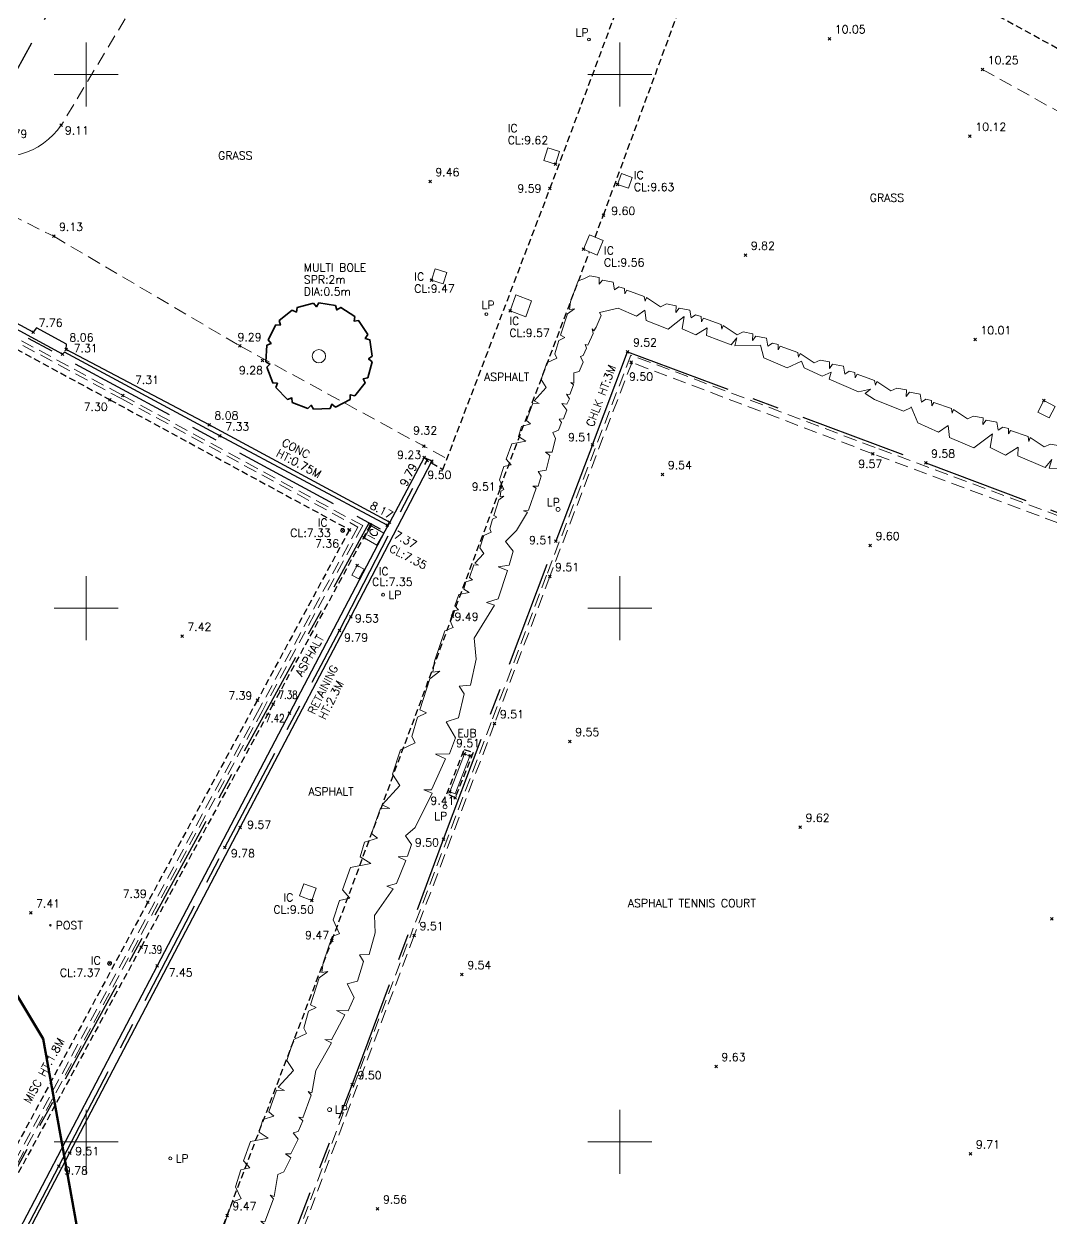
# Model space of a CAD drawing. Extents: x 521064 to 521635, y 174590 to 175241.
# Drawn here: x 521377.67 to 521416.16, y 174997.15 to 175041.9 of the extents above; entities that cross this region are included whole.
import ezdxf

# ---------------------------------------------------------------- set-up
doc = ezdxf.new("R2010")
doc.units = 0
doc.header["$PDMODE"] = 3
doc.header["$PDSIZE"] = 0.05
for name, pattern in [('Centre', [7, 4, -1, 1, -1]), ('DASHED', [0.75, 0.5, -0.25]), ('HIDDEN', [0.375, 0.25, -0.125])]:
    doc.linetypes.add(name, pattern=pattern)
doc.layers.get('0').update_dxf_attribs({"linetype": 'CONTINUOUS', "lineweight": 18})
for name, color, linetype, lineweight in [('I031G_SURVEY-GRID', 7, 'CONTINUOUS', 18), ('I901G_TITLE-SHEET', 7, 'CONTINUOUS', 18), ('I910T_TXT-GEN-S', 7, 'CONTINUOUS', 13), ('I923G_SURVEY-POINT', 7, 'CONTINUOUS', 18), ('I923T_SURVEY-LEVEL', 7, 'CONTINUOUS', 13), ('I941G_TREE', 72, 'CONTINUOUS', 18), ('I941G_TREE-VEG', 6, 'CONTINUOUS', 35), ('I941T_TREE-TXT', 82, 'CONTINUOUS', 13), ('I960G_COVER', 1, 'CONTINUOUS', 18), ('I960T_COVER-TXT', 1, 'CONTINUOUS', 13), ('I963G_SW', 200, 'DASHED', 18), ('I976G_ST-FURN', 220, 'CONTINUOUS', 18), ('I976T_ST-FURN-TXT', 220, 'CONTINUOUS', 13), ('I991G_SLOPE', 21, 'DASHED', 18), ('I995G_VEGETATION', 102, 'CONTINUOUS', 18)]:
    doc.layers.add(name, color=color, linetype=linetype, lineweight=lineweight)
for name, color, linetype in [('I940G_SURFACE', 200, 'HIDDEN'), ('I971G_FENCE', 5, 'Centre'), ('I972G_WALL', 10, 'CONTINUOUS')]:
    doc.layers.add(name, color=color, linetype=linetype)
doc.styles.add('MONOTXT', font='simplex.shx')
doc.styles.get("Standard").update_dxf_attribs({"font": 'simplex.shx'})

# ---------------------------------------------------------------- blocks, each defined once
blk = doc.blocks.new('HEL Vegitation')
at = {"color": 0, "linetype": 'ByBlock'}
blk.add_polyline3d([(0, 0, 0), (0.0922, -0.0113, 0), (0.0935, 0.0101, 0), (0.0995, -0.0077, 0), (0.1821, -0.0154, 0), (0.1845, 0.0113, 0), (0.197, -0.0202, 0), (0.2387, -0.0214, 0), (0.2678, 0.0125, 0), (0.2868, -0.0125, 0), (0.3463, -0.0065, 0), (0.3601, 0.0113, 0), (0.3714, -0.0138, 0), (0.4361, -0.0065, 0), (0.4826, 0.015, 0), (0.5749, -0.0053, 0), (0.5749, 0.015, 0), (0.5927, -0.0089, 0), (0.6647, -0.0077, 0), (0.6659, 0.0166, 0), (0.6788, -0.0077, 0), (0.714, -0.0053, 0), (0.7306, 0.0202, 0), (0.7646, 0.0036, 0)], dxfattribs=at)
blk = doc.blocks.new('HER Vegitation')
at = {"color": 0, "linetype": 'ByBlock'}
blk.add_polyline3d([(-0.00004, -0.00003, 0), (0.00496, 0.00717, 0), (0.01646, 0.00967, 0), (0.02056, 0.00527, 0), (0.02246, 0.01117, 0), (0.03586, 0.01367, 0), (0.04366, 0.00467, 0), (0.04396, 0.01187, 0), (0.05246, 0.01397, 0), (0.05806, 0.00867, 0), (0.05866, 0.01307, 0), (0.07366, 0.01587, 0), (0.07616, 0.01117, 0), (0.07586, 0.01587, 0), (0.09056, 0.01277, 0), (0.09396, 0.01967, 0), (0.10836, 0.02277, 0), (0.11586, 0.01747, 0), (0.11806, 0.02087, 0), (0.12926, 0.02367, 0), (0.13396, 0.02057, 0), (0.13366, 0.02467, 0), (0.15176, 0.02867, 0), (0.15836, 0.02587, 0), (0.15586, 0.02897, 0), (0.16176, 0.03147, 0), (0.17966, 0.03497, 0), (0.18366, 0.03187, 0)], dxfattribs=at)

msp = doc.modelspace()

# ---------------------------------------------------------------- linework, layer by layer
at = {"layer": 'I031G_SURVEY-GRID'}
for p, q in [((521380, 175041.2), (521380, 175038.8)), ((521400, 175041.2), (521400, 175038.8)), ((521378.8, 175040), (521381.2, 175040)), ((521398.8, 175040), (521401.2, 175040)), ((521380, 175021.2), (521380, 175018.8)), ((521400, 175021.2), (521400, 175018.8)), ((521378.8, 175020), (521381.2, 175020)), ((521398.8, 175020), (521401.2, 175020)), ((521380, 175001.2), (521380, 174998.8)), ((521400, 175001.2), (521400, 174998.8)), ((521378.8, 175000), (521381.2, 175000)), ((521398.8, 175000), (521401.2, 175000))]:
    msp.add_line(p, q, dxfattribs=at)
at = {"layer": 'I923G_SURVEY-POINT'}
for p in [(521407.851, 175041.344, 10.049), (521413.583, 175040.189, 10.252), (521379.07, 175038.104, 9.11), (521413.117, 175037.69, 10.123), (521397.589, 175036.635, 9.615), (521392.888, 175035.992, 9.456), (521397.381, 175035.728, 9.587), (521399.914, 175035.885, 9.632), (521399.382, 175034.729, 9.602), (521378.785, 175033.94, 9.128), (521398.638, 175033.45, 9.559), (521404.707, 175033.234, 9.815), (521392.947, 175032.293, 9.469), (521395.884, 175031.141, 9.567), (521378.02, 175030.348, 7.764), (521385.756, 175029.833, 9.294), (521413.308, 175030.065, 10.009), (521379.119, 175029.516, 7.308), (521379.254, 175029.695, 8.059), (521400.291, 175029.612, 9.516), (521386.614, 175029.286, 9.277), (521400.428, 175029.215, 9.495), (521380.889, 175027.815, 7.301), (521381.374, 175027.972, 7.306), (521415.882, 175027.782, 9.966), (521384.606, 175026.872, 8.08), (521385.015, 175026.457, 7.331), (521392.655, 175026.074, 9.316), (521398.969, 175026.119, 9.506), (521409.474, 175025.79, 9.569), (521392.669, 175025.647, 9.233), (521392.774, 175025.539, 9.791), (521392.956, 175025.516, 9.498), (521411.46, 175025.444, 9.585), (521401.597, 175025.012, 9.539), (521395.538, 175024.533, 9.514), (521390.651, 175023.127, 7.362), (521391.274, 175023.119, 7.367), (521391.37, 175023.23, 8.171), (521389.609, 175022.915, 7.334), (521389.868, 175022.942, 7.357), (521390.415, 175022.635, 7.35), (521397.598, 175022.519, 9.507), (521409.378, 175022.356, 9.603), (521390.151, 175021.607, 7.355), (521397.372, 175021.191, 9.505), (521389.913, 175019.681, 9.534), (521393.722, 175019.698, 9.492), (521389.493, 175019.161, 9.788), (521383.594, 175018.954, 7.418), (521386.419, 175016.557, 7.388), (521387.008, 175016.406, 7.38), (521387.622, 175016.072, 7.417), (521395.304, 175015.676, 9.514), (521398.126, 175015.008, 9.547), (521394.18, 175014.54, 9.52), (521394.386, 175014.472, 9.517), (521393.627, 175013.118, 9.512), (521393.829, 175012.895, 9.414), (521385.773, 175011.784, 9.566), (521406.759, 175011.796, 9.616), (521385.203, 175011.034, 9.777), (521393.396, 175011.351, 9.5), (521382.313, 175008.988, 7.393), (521388.456, 175009.048, 9.5), (521377.923, 175008.582, 7.408), (521416.18, 175008.356, 9.73), (521389.212, 175007.548, 9.474), (521392.296, 175007.739, 9.514), (521382.061, 175007.296, 7.391), (521380.878, 175006.696, 7.372), (521382.667, 175006.597, 7.453), (521394.083, 175006.275, 9.539), (521403.606, 175002.83, 9.634), (521389.972, 175002.146, 9.503), (521379.384, 174999.577, 9.513), (521413.139, 174999.556, 9.709), (521378.982, 174999.091, 9.775), (521385.284, 174997.245, 9.465), (521390.923, 174997.492, 9.557)]:
    msp.add_point(p, dxfattribs=at)
at = {"layer": 'I940G_SURFACE'}
for points in [[(521421.979, 175037.922, 10.911), (521413.401, 175042.611, 10.505), (521407.527, 175045.84, 10.219), (521401.279, 175049.164, 10.097), (521393.682, 175053.32, 9.714), (521387.757, 175056.564, 9.275)], [(521392.945, 175025.455, 9.502), (521393.368, 175025.196, 9.495), (521397.381, 175035.728, 9.587), (521400.324, 175043.589, 9.932), (521402.228, 175048.656, 10.108)], [(521399.07, 175033.904, 9.595), (521399.382, 175034.729, 9.602), (521402.378, 175042.855, 9.974), (521404.144, 175047.598, 10.15)], [(521395.52, 175024.539, 9.514), (521398.862, 175033.356, 9.59)], [(521381.076, 174985.994, 9.445), (521385.284, 174997.245, 9.465), (521389.212, 175007.548, 9.474), (521393.722, 175019.698, 9.492), (521395.538, 175024.533, 9.514)], [(521390.651, 175023.127, 7.362), (521387.008, 175016.406, 7.38), (521382.061, 175007.296, 7.391), (521376.481, 174997.045, 7.382), (521372.648, 174989.918, 7.383), (521364.459, 174994.384, 7.336), (521355.532, 174999.236, 7.291)]]:
    msp.add_polyline3d(points, dxfattribs=at)
for points in [[(521356.337, 174999.428, 7.284), (521361.032, 175008.133, 7.28), (521364.693, 175014.932, 7.284), (521369.737, 175024.224, 7.291), (521373.76, 175031.675, 7.258), (521380.889, 175027.815, 7.301), (521389.868, 175022.942, 7.357), (521386.419, 175016.557, 7.388), (521382.313, 175008.988, 7.393), (521376.56, 174998.317, 7.389), (521372.422, 174990.752, 7.371), (521363.995, 174995.269, 7.334)], [(521393.829, 175012.895, 9.414), (521393.517, 175013.042, 9.386), (521394.164, 175014.71, 9.421), (521394.501, 175014.599, 9.396)]]:
    msp.add_polyline3d(points, close=True, dxfattribs=at)
at = {"layer": 'I941G_TREE'}
msp.add_circle((521388.724, 175029.443), 0.25, dxfattribs=at)
at = {"layer": 'I941G_TREE-VEG'}
for points in [[(521388.515, 175031.432), (521387.911, 175031.27), (521387.88, 175031.101), (521387.724, 175031.175)], [(521389.343, 175031.346), (521388.724, 175031.443), (521388.627, 175031.301), (521388.515, 175031.432)], [(521390.063, 175030.93), (521389.538, 175031.27), (521389.391, 175031.18), (521389.343, 175031.346)], [(521387.724, 175031.175), (521387.238, 175030.782), (521387.279, 175030.614), (521387.106, 175030.619)], [(521390.552, 175030.257), (521390.211, 175030.782), (521390.04, 175030.759), (521390.063, 175030.93)], [(521387.106, 175030.619), (521386.822, 175030.061), (521386.928, 175029.925), (521386.768, 175029.859)], [(521386.768, 175029.859), (521386.735, 175029.234), (521386.887, 175029.152), (521386.768, 175029.028)], [(521390.724, 175029.443), (521390.627, 175030.061), (521390.461, 175030.11), (521390.552, 175030.257)], [(521390.552, 175028.63), (521390.714, 175029.234), (521390.582, 175029.346), (521390.724, 175029.443)], [(521386.768, 175029.028), (521386.992, 175028.443), (521387.165, 175028.43), (521387.106, 175028.268)], [(521390.063, 175027.957), (521390.457, 175028.443), (521390.382, 175028.599), (521390.552, 175028.63)], [(521387.106, 175028.268), (521387.549, 175027.825), (521387.711, 175027.883), (521387.724, 175027.711)], [(521387.724, 175027.711), (521388.309, 175027.487), (521388.434, 175027.606), (521388.515, 175027.454)], [(521388.515, 175027.454), (521389.14, 175027.487), (521389.206, 175027.647), (521389.343, 175027.541)], [(521389.343, 175027.541), (521389.9, 175027.825), (521389.895, 175027.998), (521390.063, 175027.957)]]:
    msp.add_lwpolyline(points, dxfattribs=at)
at = {"layer": 'I960G_COVER'}
for points in [[(521397.589, 175036.635, 9.615), (521397.144, 175036.778, 9.603), (521397.297, 175037.255, 9.62), (521397.742, 175037.113, 9.632)], [(521399.914, 175035.885, 9.632), (521400.059, 175036.287, 9.654), (521400.463, 175036.142, 9.723), (521400.319, 175035.74, 9.7)], [(521398.638, 175033.45, 9.559), (521398.865, 175033.991, 9.58), (521399.378, 175033.775, 9.589), (521399.151, 175033.235, 9.568)], [(521392.947, 175032.293, 9.469), (521393.382, 175032.153, 9.483), (521393.52, 175032.581, 9.449), (521393.084, 175032.721, 9.435)], [(521395.884, 175031.141, 9.567), (521396.473, 175030.923, 9.556), (521396.694, 175031.521, 9.565), (521396.105, 175031.739, 9.576)], [(521415.882, 175027.782, 9.966), (521416.309, 175027.566, 9.959), (521416.09, 175027.133, 9.965), (521415.663, 175027.349, 9.972)], [(521390.415, 175022.635, 7.35), (521390.675, 175023.085, 7.357), (521391.15, 175022.81, 7.365), (521390.89, 175022.36, 7.358)], [(521390.151, 175021.607, 7.355), (521389.955, 175021.243, 7.357), (521390.217, 175021.102, 7.342), (521390.413, 175021.466, 7.341)], [(521388.456, 175009.048, 9.5), (521388.623, 175009.507, 9.506), (521388.158, 175009.676, 9.503), (521387.991, 175009.217, 9.497)]]:
    msp.add_polyline3d(points, close=True, dxfattribs=at)
for centre in [(521389.609, 175022.915, 7.334), (521380.878, 175006.696, 7.372)]:
    msp.add_circle(centre, 0.075, dxfattribs=at)
at = {"layer": 'I963G_SW'}
for p, q in [((521387.346, 174995.025, 9.506), (521392.174, 175007.785, 9.514)), ((521392.296, 175007.739, 9.514), (521387.468, 174994.979, 9.506))]:
    msp.add_line(p, q, dxfattribs=at)
msp.add_polyline3d([(521355.828, 174999.301, 7.28), (521360.555, 175008.054, 7.275), (521364.45, 175015.247, 7.281), (521369.586, 175024.699, 7.289), (521373.617, 175032.164, 7.262), (521381.374, 175027.972, 7.306), (521390.363, 175023.095, 7.369), (521386.617, 175016.184, 7.381), (521382.301, 175008.217, 7.389), (521376.704, 174997.839, 7.381), (521372.566, 174990.176, 7.376), (521363.604, 174995.066, 7.323)], close=True, dxfattribs=at)
for points in [[(521356.004, 174999.353, 7.28), (521360.669, 175007.993, 7.275), (521364.564, 175015.185, 7.281), (521369.7, 175024.637, 7.289), (521373.67, 175031.988, 7.262), (521381.312, 175027.858, 7.306), (521390.186, 175023.043, 7.369), (521386.502, 175016.246, 7.381), (521382.187, 175008.279, 7.389), (521376.59, 174997.901, 7.381), (521372.513, 174990.352, 7.376), (521363.666, 174995.18, 7.323), (521356.004, 174999.353, 7.281)], [(521400.416, 175029.487, 9.496), (521397.251, 175021.237, 9.505), (521395.182, 175015.722, 9.514), (521392.174, 175007.785, 9.514)], [(521432.275, 175017.477, 9.793), (521424.215, 175020.517, 9.711), (521418.605, 175022.644, 9.639), (521409.561, 175026.024, 9.569), (521400.416, 175029.487, 9.495)], [(521400.454, 175029.223, 9.496), (521397.372, 175021.191, 9.505), (521395.304, 175015.676, 9.514), (521392.296, 175007.739, 9.514)], [(521432.064, 175017.29, 9.792), (521424.127, 175020.283, 9.711), (521418.516, 175022.411, 9.639), (521409.474, 175025.79, 9.569), (521400.428, 175029.215, 9.495)]]:
    msp.add_polyline3d(points, dxfattribs=at)
at = {"layer": 'I971G_FENCE'}
msp.add_line((521398.969, 175026.119, 9.506), (521397.598, 175022.519, 9.507), dxfattribs=at)
for points in [[(521362.343, 175068.566, 8.304), (521376.018, 175061.071, 8.453), (521386.006, 175055.632, 8.629), (521381.321, 175047.306, 8.522), (521376.8, 175039.083, 8.625)], [(521336.835, 175052.392, 6.954), (521355.383, 175042.344, 7.139), (521373.437, 175032.5, 7.266), (521391.186, 175022.881, 7.367)], [(521398.969, 175026.119, 9.506), (521400.291, 175029.612, 9.516), (521411.46, 175025.444, 9.585), (521423.161, 175021.04, 9.705), (521432.335, 175017.527, 9.804)], [(521378.352, 174987.021, 9.793), (521373.96, 174989.465, 9.808), (521378.982, 174999.091, 9.775), (521385.203, 175011.034, 9.777), (521389.493, 175019.161, 9.788), (521392.774, 175025.539, 9.791)], [(521372.521, 174990.08, 7.417), (521390.605, 175023.196, 7.391)], [(521386.951, 174994.372, 9.511), (521389.972, 175002.146, 9.503), (521393.396, 175011.351, 9.5), (521397.598, 175022.519, 9.507)]]:
    msp.add_polyline3d(points, dxfattribs=at)
at = {"layer": 'I972G_WALL'}
for points in [[(521391.274, 175023.119, 7.367), (521385.015, 175026.457, 7.331), (521379.187, 175029.602, 7.306), (521379.119, 175029.516, 7.308), (521368.713, 175035.172, 7.241), (521369.067, 175035.819, 7.234), (521368.527, 175036.127, 7.228), (521368.165, 175035.456, 7.235), (521361.841, 175038.902, 7.213)], [(521391.37, 175023.23, 8.171), (521384.606, 175026.872, 8.08), (521379.254, 175029.695, 8.059), (521379.268, 175029.897, 7.998), (521378.14, 175030.509, 7.988), (521378.02, 175030.348, 7.764), (521368.935, 175035.239, 7.71), (521369.241, 175035.855, 7.923), (521368.491, 175036.259, 7.916), (521368.132, 175035.639, 7.69), (521367.28, 175036.102, 7.483), (521361.916, 175039.025, 7.455)]]:
    msp.add_polyline3d(points, dxfattribs=at)
msp.add_polyline3d([(521378.489, 174987.11, 9.431), (521374.101, 174989.514, 9.526), (521379.384, 174999.577, 9.513), (521385.773, 175011.784, 9.566), (521389.913, 175019.681, 9.534), (521392.956, 175025.516, 9.498), (521392.669, 175025.647, 9.233), (521391.366, 175023.203, 8.172), (521391.187, 175022.882, 7.367), (521387.622, 175016.072, 7.417), (521382.667, 175006.597, 7.453), (521377.49, 174996.709, 7.418), (521373.652, 174989.383, 7.406), (521378.351, 174986.846, 9.388)], close=True, dxfattribs=at)
at = {"layer": 'I976G_ST-FURN'}
msp.add_polyline3d([(521393.627, 175013.118, 9.512), (521394.18, 175014.54, 9.52), (521394.382, 175014.462, 9.517), (521393.829, 175013.04, 9.509)], close=True, dxfattribs=at)
for centre, radius in [((521398.839, 175041.312, 9.751), 0.055), ((521395, 175031.021, 9.507), 0.055), ((521397.681, 175023.704, 9.375), 0.075), ((521391.128, 175020.506, 9.524), 0.055), ((521393.448, 175012.559, 9.37), 0.075), ((521378.661, 175008.118, 7.411), 0.03), ((521389.121, 175001.211, 9.359), 0.075), ((521383.155, 174999.381, 9.509), 0.055)]:
    msp.add_circle(centre, radius, dxfattribs=at)
at = {"layer": 'I991G_SLOPE'}
for points in [[(521305.093, 175072.883, 7.064), (521315.486, 175068.562, 7.315), (521323.768, 175063.536, 7.334), (521331.138, 175059.289, 7.411), (521338.494, 175055.463, 7.885), (521342.448, 175053.737, 8.146), (521346.629, 175051.411, 8.224), (521355.575, 175046.661, 8.516), (521368.148, 175039.751, 8.782), (521375.79, 175035.446, 8.869), (521378.785, 175033.94, 9.128), (521385.756, 175029.833, 9.294), (521393.522, 175025.602, 9.319)], [(521389.319, 175053.037, 9.459), (521383.784, 175045.948, 9.207), (521379.07, 175038.104, 9.11), (521378.925, 175037.913, 9.094), (521378.765, 175037.735, 9.078), (521378.59, 175037.572, 9.062), (521378.401, 175037.424, 9.046), (521378.201, 175037.293, 9.03), (521377.99, 175037.18, 9.014), (521377.77, 175037.086, 8.998), (521377.542, 175037.011, 8.982), (521377.309, 175036.956, 8.966), (521377.075, 175036.922, 8.955), (521376.839, 175036.908, 8.944), (521376.602, 175036.914, 8.933), (521376.367, 175036.94, 8.922), (521376.134, 175036.986, 8.911), (521375.907, 175037.052, 8.9), (521375.686, 175037.137, 8.889), (521375.473, 175037.24, 8.878), (521375.27, 175037.362, 8.867), (521375.077, 175037.5, 8.856), (521367.654, 175041.614, 8.711), (521357.414, 175047.597, 8.464)], [(521413.583, 175040.189, 10.252), (521417.895, 175037.804, 10.415), (521422.755, 175034.775, 10.565), (521427.511, 175031.633, 10.665), (521431.461, 175028.928, 10.809), (521433.864, 175027.162, 10.851), (521437.083, 175025.258, 11.096), (521438.893, 175023.096, 11.277), (521439.127, 175017.859, 11.312)]]:
    msp.add_polyline3d(points, dxfattribs=at)
at = {"layer": 'I995G_VEGETATION'}
for points, elevation in [([(521398.645, 175032.349), (521398.872, 175032.455), (521399.229, 175032.389), (521399.22, 175032.139), (521399.344, 175032.297), (521399.744, 175032.224), (521399.795, 175031.929), (521399.961, 175032.041), (521400.174, 175031.987), (521400.183, 175031.787), (521400.256, 175031.918), (521400.915, 175031.686), (521400.946, 175031.509), (521400.997, 175031.649), (521401.521, 175031.298)], 9.497), ([(521401.521, 175031.298), (521401.748, 175031.404), (521402.105, 175031.338), (521402.096, 175031.088), (521402.22, 175031.246), (521402.62, 175031.173), (521402.672, 175030.878), (521402.838, 175030.99), (521403.051, 175030.936), (521403.059, 175030.736), (521403.132, 175030.867), (521403.791, 175030.635), (521403.822, 175030.458), (521403.874, 175030.598), (521404.397, 175030.247)], 9.497), ([(521404.397, 175030.247), (521404.624, 175030.353), (521404.982, 175030.287), (521404.973, 175030.037), (521405.096, 175030.195), (521405.496, 175030.122), (521405.548, 175029.827), (521405.714, 175029.939), (521405.927, 175029.885), (521405.935, 175029.685), (521406.008, 175029.817), (521406.667, 175029.584), (521406.698, 175029.407), (521406.75, 175029.547), (521407.274, 175029.196)], 9.497), ([(521407.274, 175029.196), (521407.5, 175029.302), (521407.858, 175029.236), (521407.849, 175028.986), (521407.972, 175029.144), (521408.372, 175029.072), (521408.424, 175028.776), (521408.59, 175028.888), (521408.803, 175028.834), (521408.811, 175028.634), (521408.884, 175028.766), (521409.544, 175028.533), (521409.575, 175028.356), (521409.626, 175028.496), (521410.15, 175028.145)], 9.497), ([(521410.15, 175028.145), (521410.377, 175028.251), (521410.734, 175028.185), (521410.725, 175027.935), (521410.848, 175028.093), (521411.249, 175028.021), (521411.3, 175027.725), (521411.466, 175027.837), (521411.679, 175027.783), (521411.688, 175027.583), (521411.761, 175027.715), (521412.42, 175027.482), (521412.451, 175027.305), (521412.502, 175027.446), (521413.026, 175027.094)], 9.497), ([(521413.026, 175027.094), (521413.253, 175027.2), (521413.61, 175027.134), (521413.601, 175026.884), (521413.725, 175027.042), (521414.125, 175026.97), (521414.176, 175026.674), (521414.342, 175026.786), (521414.555, 175026.732), (521414.564, 175026.533), (521414.637, 175026.664), (521415.296, 175026.431), (521415.327, 175026.254), (521415.378, 175026.395), (521415.902, 175026.043)], 9.497), ([(521397.486, 175026.587), (521397.591, 175026.36), (521397.463, 175025.843), (521397.213, 175025.853), (521397.37, 175025.729), (521397.236, 175025.169), (521396.94, 175025.119), (521397.051, 175024.952), (521396.936, 175024.579), (521396.737, 175024.572), (521396.867, 175024.498), (521396.571, 175023.68), (521396.394, 175023.65), (521396.534, 175023.598), (521396.121, 175022.918)], 9.493), ([(521415.902, 175026.043), (521416.129, 175026.149), (521416.486, 175026.083), (521416.477, 175025.833), (521416.601, 175025.991), (521417.001, 175025.919), (521417.053, 175025.623), (521417.219, 175025.735), (521417.432, 175025.681), (521417.44, 175025.482), (521417.513, 175025.613), (521418.172, 175025.38), (521418.203, 175025.203), (521418.255, 175025.344), (521418.778, 175024.993)], 9.497), ([(521387.185, 174998.779), (521387.412, 174998.885), (521387.666, 174999.404), (521387.469, 174999.559), (521387.669, 174999.551), (521387.946, 175000.108), (521387.754, 175000.338), (521387.946, 175000.393), (521388.117, 175000.793), (521387.97, 175000.929), (521388.117, 175000.9), (521388.438, 175001.758), (521388.322, 175001.896), (521388.463, 175001.844), (521388.607, 175002.675)], 9.411), ([(521385.764, 174994.884), (521385.99, 174994.99), (521386.245, 174995.509), (521386.048, 174995.663), (521386.248, 174995.656), (521386.525, 174996.212), (521386.332, 174996.442), (521386.525, 174996.497), (521386.695, 174996.898), (521386.548, 174997.034), (521386.695, 174997.005), (521387.016, 174997.862), (521386.901, 174998), (521387.042, 174997.949), (521387.185, 174998.779)], 9.411)]:
    msp.add_lwpolyline(points, dxfattribs=dict(at, elevation=elevation))
at = {"layer": 'I995G_VEGETATION', "linetype": 'Continuous'}
for points in [[(521399.238, 175031.084, 9.493), (521399.932, 175031.243, 9.557), (521400.628, 175030.946, 9.557), (521400.94, 175031.174, 9.557), (521400.988, 175030.779, 9.557), (521401.804, 175030.46, 9.557), (521402.405, 175030.934, 9.557), (521402.337, 175030.476, 9.557), (521402.848, 175030.241, 9.557), (521403.265, 175030.507, 9.557), (521403.25, 175030.223, 9.557), (521404.163, 175029.865, 9.557), (521404.377, 175030.131, 9.557), (521404.302, 175029.838, 9.557), (521405.267, 175029.857, 9.557), (521405.398, 175029.38, 9.557), (521406.269, 175029.011, 9.557), (521406.807, 175029.255, 9.557), (521406.905, 175029.014, 9.557), (521407.578, 175028.702, 9.557), (521407.912, 175028.841, 9.557), (521407.843, 175028.586, 9.557), (521408.937, 175028.115, 9.557), (521409.387, 175028.212, 9.557), (521409.192, 175028.046, 9.557), (521409.534, 175027.817, 9.557), (521410.622, 175027.38, 9.557), (521410.912, 175027.528, 9.557)], [(521393.759, 175019.268, 9.469), (521393.637, 175019.529, 9.469), (521393.757, 175019.897, 9.469), (521393.95, 175019.941, 9.469), (521393.814, 175020.093, 9.469), (521393.965, 175020.515, 9.469), (521394.35, 175020.587, 9.469), (521394.15, 175020.715, 9.469), (521394.231, 175020.991, 9.469), (521394.475, 175021.063, 9.469), (521394.36, 175021.153, 9.469), (521394.529, 175021.625, 9.469), (521394.704, 175021.618, 9.469), (521394.565, 175021.688, 9.469), (521394.897, 175022.054, 9.469), (521394.757, 175022.265, 9.469), (521394.908, 175022.726, 9.469), (521395.183, 175022.851, 9.469), (521395.122, 175022.97, 9.469), (521395.229, 175023.334, 9.469), (521395.394, 175023.417, 9.469), (521395.273, 175023.476, 9.469), (521395.459, 175024.057, 9.469), (521395.648, 175024.198, 9.469), (521395.519, 175024.178, 9.469), (521395.545, 175024.387, 9.469), (521395.652, 175024.447, 9.497)]]:
    msp.add_polyline3d(points, dxfattribs=at)

# ---------------------------------------------------------------- block references
for name, p, xscale, yscale, zscale, rotation in [('HER Vegitation', (521395.652, 175024.447, 9.497), 45.33057512869482, 45.33057512869482, 45.33057512869482, 59.4133307212184), ('HER Vegitation', (521397.487, 175026.588, 9.493), -25.88403016826256, 25.88403016826257, 25.88403016826257, 258.5745075951678), ('HER Vegitation', (521410.916, 175027.539, 9.598), -73.01487544111184, 73.01487544111185, 73.01487544111184, 167.9046025079826), ('HEL Vegitation', (521392.333, 175011.788, 9.368), 15.37605129417612, 15.37605129417612, 15.37605129417612, 70.92905462485813), ('HER Vegitation', (521389.496, 175007.799, 9.431), 65.64653208309645, 65.64653208309645, 65.64653208309645, 59.82223678198353), ('HEL Vegitation', (521388.607, 175002.675, 9.407), 12.87695744029801, 12.87695744029801, 12.87695744029801, 67.49128358582048), ('HER Vegitation', (521385.808, 174997.867, 9.434), 56.83509372236388, 56.83509372236388, 56.83509372236388, 59.84211747482676), ('HER Vegitation', (521381.3, 174985.909, 9.451), 68.56136169478249, 68.56136169478249, 68.56136169478249, 59.55326490378874)]:
    msp.add_blockref(name, p, dxfattribs=dict(at, xscale=xscale, yscale=yscale, zscale=zscale, rotation=rotation))

# ---------------------------------------------------------------- texts
at = {"layer": 'I901G_TITLE-SHEET'}
msp.add_text('A0', height=40, dxfattribs=at).set_placement((521320.104, 174971.479))
at = {"layer": 'I910T_TXT-GEN-S', "style": 'MONOTXT'}
for s, p in [('GRASS', (521384.947, 175036.812)), ('GRASS', (521409.362, 175035.234)), ('ASPHALT', (521394.908, 175028.519)), ('ASPHALT', (521388.328, 175012.982)), ('ASPHALT TENNIS COURT', (521400.298, 175008.797))]:
    msp.add_text(s, height=0.3, dxfattribs=at).set_placement(p)
for s, rotation, p in [('CHLK HT:3M', 69.274, (521399.002, 175026.772)), ('CONC', 332.1584, (521387.302, 175026.113)), ('HT:0.75M', 332.1584, (521387.092, 175025.715)), ('ASPHALT', 60.5336, (521388.092, 175017.42)), ('RETAINING', 63.2928, (521388.558, 175015.993)), ('HT:2.3M', 63.2928, (521388.96, 175015.791)), ('MISC HT:1.8M', 61.3614, (521377.908, 175001.411))]:
    msp.add_text(s, height=0.3, rotation=rotation, dxfattribs=at).set_placement(p)
at = {"layer": 'I923T_SURVEY-LEVEL', "style": 'MONOTXT'}
for s, p in [('10.05', (521408.051, 175041.544, 10.049)), ('10.25', (521413.783, 175040.389, 10.252)), ('CL:8.79', (521376.278, 175037.625, 8.795)), ('9.11', (521379.204, 175037.756, 9.11)), ('10.12', (521413.317, 175037.89, 10.123)), ('CL:9.62', (521395.797, 175037.391, 9.615)), ('9.46', (521393.088, 175036.192, 9.456)), ('9.59', (521396.16, 175035.58, 9.587)), ('CL:9.63', (521400.524, 175035.635, 9.632)), ('9.60', (521399.676, 175034.741, 9.602)), ('9.13', (521378.985, 175034.14, 9.128)), ('9.82', (521404.907, 175033.435, 9.815)), ('CL:9.56', (521399.402, 175032.808, 9.559)), ('CL:9.47', (521392.294, 175031.826, 9.469)), ('7.76', (521378.22, 175030.548, 7.764)), ('8.06', (521379.377, 175029.998, 8.059)), ('9.29', (521385.674, 175030.009, 9.294)), ('CL:9.57', (521395.857, 175030.166, 9.567)), ('10.01', (521413.508, 175030.265, 10.009)), ('7.31', (521379.535, 175029.59, 7.308)), ('9.52', (521400.491, 175029.812, 9.516)), ('9.28', (521385.726, 175028.766, 9.277)), ('7.31', (521381.831, 175028.407, 7.306)), ('9.50', (521400.344, 175028.529, 9.495)), ('7.30', (521379.909, 175027.394, 7.301)), ('8.08', (521384.806, 175027.072, 8.08)), ('7.33', (521385.215, 175026.657, 7.331)), ('9.32', (521392.255, 175026.513, 9.316)), ('9.51', (521398.055, 175026.257, 9.506)), ('9.23', (521391.655, 175025.595, 9.233)), ('9.58', (521411.66, 175025.644, 9.585)), ('9.54', (521401.797, 175025.212, 9.539)), ('9.57', (521408.932, 175025.26, 9.57)), ('9.50', (521392.786, 175024.845, 9.498)), ('9.51', (521394.447, 175024.406, 9.514)), ('CL:7.33', (521387.649, 175022.672, 7.334)), ('9.51', (521396.596, 175022.4, 9.507)), ('9.60', (521409.579, 175022.556, 9.603)), ('7.36', (521388.578, 175022.272, 7.357)), ('9.51', (521397.572, 175021.391, 9.505)), ('CL:7.35', (521390.717, 175020.836, 7.355)), ('9.53', (521390.072, 175019.471, 9.534)), ('9.49', (521393.804, 175019.533, 9.492)), ('7.42', (521383.794, 175019.154, 7.418)), ('9.79', (521389.666, 175018.752, 9.788)), ('7.39', (521385.328, 175016.575, 7.388)), ('9.51', (521395.504, 175015.876, 9.514)), ('9.51', (521393.86, 175014.796, 9.512)), ('9.55', (521398.326, 175015.209, 9.547)), ('9.41', (521392.903, 175012.638, 9.414)), ('9.57', (521386.035, 175011.738, 9.566)), ('9.62', (521406.959, 175011.996, 9.616)), ('9.50', (521392.319, 175011.072, 9.5)), ('9.78', (521385.424, 175010.666, 9.777)), ('7.39', (521381.373, 175009.15, 7.393)), ('7.41', (521378.123, 175008.782, 7.408)), ('CL:9.50', (521387.017, 175008.556, 9.5)), ('9.51', (521392.496, 175007.939, 9.514)), ('9.47', (521388.207, 175007.6, 9.474)), ('9.54', (521394.283, 175006.475, 9.539)), ('CL:7.37', (521379.018, 175006.192, 7.372)), ('7.45', (521383.093, 175006.195, 7.453)), ('9.63', (521403.807, 175003.03, 9.634)), ('9.50', (521390.172, 175002.346, 9.503)), ('9.71', (521413.339, 174999.756, 9.709)), ('9.51', (521379.591, 174999.505, 9.513)), ('9.78', (521379.168, 174998.774, 9.775)), ('9.47', (521385.484, 174997.445, 9.465)), ('9.56', (521391.123, 174997.692, 9.557))]:
    msp.add_text(s, height=0.3, dxfattribs=at).set_placement(p)
for s, rotation, p in [('9.79', 62.3189, (521392.002, 175024.531, 9.791)), ('8.17', 331.2456, (521390.602, 175023.761, 8.171)), ('7.37', 331.2456, (521391.497, 175022.656, 7.367)), ('CL:7.35', 332.8029, (521391.326, 175022.138, 7.35))]:
    msp.add_text(s, height=0.3, rotation=rotation, dxfattribs=at).set_placement(p)
at = {"layer": 'I923T_SURVEY-LEVEL', "style": 'MONOTXT', "width": 0.8}
for s, p in [('7.38', (521387.208, 175016.606, 7.38)), ('7.42', (521386.718, 175015.731, 7.417)), ('7.39', (521382.129, 175007.058, 7.391))]:
    msp.add_text(s, height=0.3, dxfattribs=at).set_placement(p)
at = {"layer": 'I941T_TREE-TXT', "style": 'MONOTXT'}
for s, p in [('MULTI BOLE', (521388.156, 175032.617)), ('SPR:2m', (521388.156, 175032.167)), ('DIA:0.5m', (521388.156, 175031.717))]:
    msp.add_text(s, height=0.3, dxfattribs=at).set_placement(p)
at = {"layer": 'I960T_COVER-TXT', "style": 'MONOTXT'}
for p in [(521395.797, 175037.841), (521400.524, 175036.085), (521399.402, 175033.258), (521392.294, 175032.276), (521395.857, 175030.616), (521388.675, 175023.058), (521390.962, 175021.233), (521387.393, 175009.016), (521380.177, 175006.651)]:
    msp.add_text('IC', height=0.3, dxfattribs=at).set_placement(p)
msp.add_text('IC', height=0.3, rotation=61.9786, dxfattribs=at).set_placement((521390.796, 175022.552))
at = {"layer": 'I976T_ST-FURN-TXT', "style": 'MONOTXT'}
for s, p in [('LP', (521398.34, 175041.423)), ('LP', (521394.816, 175031.216)), ('LP', (521397.262, 175023.82)), ('LP', (521391.328, 175020.356)), ('EJB', (521393.91, 175015.168)), ('LP', (521393.042, 175012.063)), ('POST', (521378.861, 175007.968)), ('LP', (521389.321, 175001.061)), ('LP', (521383.355, 174999.231))]:
    msp.add_text(s, height=0.3, dxfattribs=at).set_placement(p)

doc.saveas('drawing.dxf')
